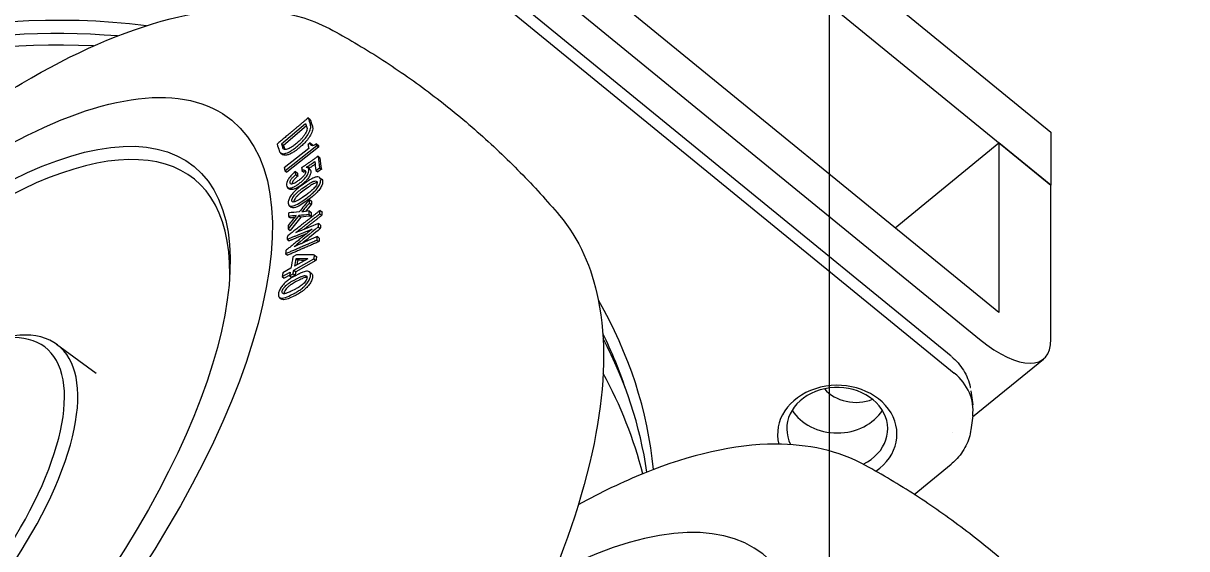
# Model space of a CAD drawing. Header units: millimetres. Extents: x 36 to 2484, y 36 to 1746.
# Drawn here: x 796.4 to 923.1, y 668.3 to 725.5 of the extents above; entities that cross this region are included whole.
import ezdxf

# ---------------------------------------------------------------- set-up
doc = ezdxf.new("R2010")
doc.units = ezdxf.units.MM
doc.header["$LTSCALE"] = 6
doc.layers.add('가는실선_A4', color=7, linetype='Continuous', lineweight=5)
doc.layers.add('굵은실선_A3', color=7, linetype='Continuous', lineweight=18)
doc.styles.add('치수문자_A3(2.5)', font='')
doc.styles.get('치수문자_A3(2.5)').set_extended_font_data('GulimChe')
doc.dimstyles.new('치수_A3(2.5)', dxfattribs={"dimscale": 6, "dimtxt": 2.5, "dimasz": 2.5, "dimexe": 1.5, "dimexo": 1, "dimgap": 0.5, "dimtad": 1, "dimtoh": 1, "dimdec": 1, "dimrnd": 1e-08, "dimdsep": 46, "dimtxsty": '치수문자_A3(2.5)', "dimcen": 0.09, "dimdle": 10, "dimclrd": 8, "dimclre": 8, "dimclrt": 7, "dimadec": 1, "dimazin": 2, "dimtfac": 0.8, "dimtmove": 0, "dimatfit": 3, "dimfxl": 1, "dimtolj": 1, "dimtzin": 0, "dimlwd": -1, "dimlwe": -1, "dimarcsym": 0})

# ---------------------------------------------------------------- blocks, each defined once
blk = doc.blocks.new('*D30')
at = {"layer": 'Defpoints', "color": 0, "transparency": 16777216}
for p in [(959.17, 799.43), (959.17, 667.43), (884.17, 647.43)]:
    blk.add_point(p, dxfattribs=at)
at = {"layer": '가는실선_A4', "color": 8, "transparency": 16777216}
for p, q in [((884.17, 653.43), (884.17, 808.43)), ((959.17, 673.43), (959.17, 808.43)), ((899.17, 799.43), (944.17, 799.43))]:
    blk.add_line(p, q, dxfattribs=at)
for points in [[(899.17, 801.93), (899.17, 796.93), (884.17, 799.43)], [(944.17, 801.93), (944.17, 796.93), (959.17, 799.43)]]:
    blk.add_solid(points, dxfattribs=at)
at = {"layer": '가는실선_A4', "color": 7, "transparency": 16777216, "insert": (921.67, 810.12), "char_height": 15, "attachment_point": 5, "style": '치수문자_A3(2.5)'}
blk.add_mtext('\\A1;75', dxfattribs=at)

msp = doc.modelspace()

# ---------------------------------------------------------------- linework, layer by layer
at = {"layer": '굵은실선_A3'}
for p, q in [((796.928, 804.541), (908.297, 713.609)), ((796.928, 798.768), (908.297, 707.835)), ((802.231, 771.344), (900.519, 691.092)), ((897.424, 689.228), (804.972, 764.714)), ((805.12, 763.033), (897.764, 687.389)), ((902.64, 693.979), (849.607, 737.28)), ((824.501, 712.349), (827.136, 714.574)), ((827.419, 715.172), (827.632, 714.998)), ((827.229, 714.299), (824.714, 712.175)), ((908.297, 713.609), (908.297, 707.835)), ((824.501, 712.349), (824.714, 712.175)), ((824.88, 709.419), (828.346, 712.174)), ((828.559, 712), (825.093, 709.245)), ((827.634, 712.44), (827.394, 712.249)), ((827.634, 712.44), (827.847, 712.266)), ((828.312, 712.336), (828.525, 712.162)), ((828.346, 712.174), (828.559, 712)), ((891.326, 703.216), (902.64, 712.454)), ((908.297, 707.835), (902.64, 712.454)), ((902.64, 712.454), (902.64, 693.979)), ((824.418, 711.361), (824.631, 711.187)), ((827.479, 711.848), (824.814, 709.73)), ((828.489, 710.987), (828.408, 710.927)), ((828.489, 710.987), (828.701, 710.814)), ((826.738, 709.452), (826.951, 709.278)), ((827.326, 709.863), (827.539, 709.689)), ((827.414, 709.723), (827.627, 709.549)), ((828.078, 710.38), (828.138, 710.426)), ((828.078, 710.38), (828.151, 710.321)), ((828.255, 709.456), (828.639, 709.744)), ((828.255, 709.456), (828.468, 709.282)), ((828.851, 709.57), (828.468, 709.282)), ((828.639, 709.744), (828.851, 709.57)), ((824.88, 709.419), (825.093, 709.245)), ((826.028, 709.327), (826.241, 709.153)), ((826.068, 708.995), (826.281, 708.821)), ((828.669, 708.687), (828.881, 708.513)), ((825.173, 707.602), (825.386, 707.428)), ((826.758, 707.471), (827.223, 707.801)), ((827.168, 708.141), (826.764, 707.855)), ((827.436, 707.627), (826.97, 707.298)), ((908.297, 691.092), (908.297, 707.835)), ((827.261, 706.846), (826.796, 706.516)), ((826.832, 706.158), (827.237, 706.445)), ((827.45, 706.271), (827.045, 705.984)), ((827.548, 705.917), (827.761, 705.743)), ((827.559, 706.291), (827.772, 706.117)), ((825.284, 704.454), (825.497, 704.281)), ((825.35, 705.63), (825.563, 705.456)), ((826.417, 704.539), (826.63, 704.365)), ((827.514, 704.661), (827.727, 704.487)), ((827.524, 705.036), (827.737, 704.863)), ((828.672, 704.722), (828.885, 704.548)), ((828.713, 705.101), (828.926, 704.927)), ((828.523, 703.3), (828.736, 703.126)), ((828.562, 703.682), (828.775, 703.508)), ((825.119, 701.952), (825.332, 701.778)), ((825.247, 703.1), (825.46, 702.926)), ((828.378, 701.876), (828.591, 701.702)), ((828.416, 702.257), (828.629, 702.083)), ((824.958, 700.392), (825.17, 700.218)), ((826.154, 700.253), (825.754, 700.029)), ((825.847, 698.594), (828.046, 699.824)), ((827.379, 699.832), (825.92, 699.016)), ((828.259, 699.65), (826.06, 698.42)), ((826.064, 699.841), (826.277, 699.667)), ((828.046, 699.824), (828.259, 699.65)), ((828.118, 700.246), (828.331, 700.072)), ((824.588, 697.889), (825.467, 698.382)), ((825.54, 698.803), (824.661, 698.311)), ((825.412, 698.057), (824.801, 697.716)), ((825.401, 697.997), (825.781, 698.209)), ((825.781, 698.209), (825.994, 698.035)), ((825.847, 698.594), (826.06, 698.42)), ((826.356, 698.158), (825.961, 697.955)), ((827.576, 698.403), (827.789, 698.229)), ((824.588, 697.889), (824.801, 697.716)), ((825.401, 697.997), (825.614, 697.823)), ((825.994, 698.035), (825.614, 697.823)), ((825.837, 697.489), (826.292, 697.723)), ((826.505, 697.549), (826.05, 697.315)), ((824.287, 695.63), (824.5, 695.456)), ((825.49, 695.86), (825.885, 696.063)), ((826.027, 696.543), (825.572, 696.309)), ((826.098, 695.89), (825.702, 695.686)), ((800.027, 690.524), (804.33, 687.404)), ((899.758, 682.621), (907.476, 688.922)), ((899.579, 685.475), (899.775, 683.947)), ((899.571, 682.468), (899.572, 682.469)), ((899.775, 682.758), (899.579, 681.23)), ((897.62, 680.875), (897.62, 680.875)), ((893.4, 674.192), (897.424, 677.477))]:
    msp.add_line(p, q, dxfattribs=at)
for centre, major_axis, ratio, start_param, end_param in [((800.177, 672.671), (-65.052, 0), 0.8164966, 4.5637774, 6.3546236), ((800.177, 672.094), (-64, 0), 0.8164966, 4.6110232, 6.0216844), ((800.177, 670.363), (-64.581, 0), 0.8164966, 4.6522363, 6.2090015), ((782.498, 668.631), (32.538, 39.851), 0.4082483, 5.811506, 9.8964572), ((1357.435, 281.206), (528.207, -532.032), 0.2267085, 3.5725331, 3.5738582), ((1361.96, 278.137), (-532.34, 536.195), 0.2267085, 0.4301123, 0.4323022), ((1362.173, 277.963), (532.34, -536.195), 0.2267085, 3.571705, 3.5738948), ((1322.216, 304.96), (496.116, -499.709), 0.2267085, 3.571529, 3.5738787), ((1326.517, 302.074), (-500.027, 503.647), 0.2267085, 0.4308513, 0.432251), ((1326.73, 301.9), (500.027, -503.647), 0.2267085, 3.5724439, 3.5738437), ((1362.669, 274.323), (-502.051, 564.357), 0.333811, 0.4464945, 0.4496387), ((1362.882, 274.149), (502.051, -564.357), 0.333811, 3.5880871, 3.5912314), ((872.578, 700.62), (-45.899, 8.795), 0.0220625, 6.1817779, 6.2360985), ((1358.252, 277.329), (498.259, -560.094), 0.333811, 3.588774, 3.5912445), ((860.747, 702.772), (33.856, -6.468), 0.0256582, 3.0234897, 3.0867688), ((2296.639, -696.22), (-762.468, -2078.58), 0.9038961, 4.3374564, 4.3382659), ((2320.765, -720.478), (834.133, 2091.673), 0.9054099, 1.2209604, 1.2215342), ((2320.978, -720.652), (-834.133, -2091.673), 0.9054099, 4.3625531, 4.3629958), ((2094.303, -499.213), (580.644, 1814.387), 0.9013078, 1.1604151, 1.1614037), ((2124.627, -529.504), (-606.315, -1855.497), 0.90171, 4.3070914, 4.3078009), ((2127.324, -432.897), (1718.035, -926.738), 0.3890973, 2.6125788, 2.6132883), ((2092.618, -400.688), (-1668.919, 904.593), 0.3856278, 5.7554444, 5.7564376), ((2299.881, -587.921), (1957.064, -1035.953), 0.4024177, 2.6075607, 2.6083701), ((2300.094, -588.095), (-1957.064, 1035.953), 0.4024177, 5.7491534, 5.7499628), ((2315.291, -603.053), (-1983.77, 1037.306), 0.4108505, 5.7470795, 5.7476575), ((2094.516, -499.387), (-580.644, -1814.387), 0.9013078, 4.3020077, 4.3029964), ((2127.537, -433.071), (-1718.035, 926.738), 0.3890973, 5.7544975, 5.7548809), ((7205.256, -5529.006), (9550.32, 2490.008), 0.874779, 2.0554318, 2.0557841), ((7233.761, -5254.629), (-9361.554, 3125.711), 0.6212846, 5.6510558, 5.651408), ((7205.469, -5529.179), (-9550.32, -2490.008), 0.874779, 5.1970245, 5.1972821), ((1332.73, 284.936), (403.938, -592.655), 0.5359041, 3.6441804, 3.646758), ((1337.084, 281.904), (-407.103, 597.299), 0.5359041, 0.5034416, 0.5051618), ((2474.177, -729.283), (2133.309, -1244.693), 0.3292017, 2.6209365, 2.6218655), ((1337.297, 281.73), (407.103, -597.299), 0.5359041, 3.6450342, 3.6460781), ((2474.39, -729.457), (-2133.309, 1244.693), 0.3292017, 5.7628945, 5.7634582), ((800.177, 672.671), (65.052, 0), 0.8164966, 0.0794951, 0.4404404), ((781.792, 669.208), (-17.076, -20.914), 0.4082483, 5.0973665, 10.5959953), ((782.498, 668.631), (-17.742, -21.729), 0.4082483, 5.7924611, 9.9155022), ((800.177, 672.094), (64, 0), 0.8164966, 0.2615009, 0.3848127), ((800.177, 670.363), (64.581, 0), 0.8164966, 0.1187118, 0.4050471), ((900.519, 697.443), (6.957, -8.521), 0.4082483, 5.1760366, 6.7468329), ((896.159, 687.679), (1.265, 1.549), 0.4082483, 6.2819717, 6.2831853), ((800.177, 665.743), (65, 0), 0.8164966, 0.2026382, 0.4196537), ((885.03, 680.755), (6.5, 0), 0.8164966, 5.4169638, 9.6326561), ((892.794, 683.353), (7.019, 0), 0.8142632, 6.1790347, 7.0672139), ((885.03, 681.332), (-5.5, 0), 0.8164966, 2.1103409, 6.6766864), ((887.084, 687.628), (-4.188, 0), 0.8164966, 0.6068691, 2.0140562), ((885.03, 685.373), (5.5, 0), 0.8164966, 3.6083323, 5.8164457), ((896.159, 679.027), (1.265, -1.549), 0.4082483, 0, 0.0012177), ((839.775, 621.865), (-37.315, -45.701), 0.4082483, 5.5278958, 10.158931), ((839.775, 621.865), (33.204, 40.666), 0.4082483, 2.367058, 6.968402)]:
    msp.add_ellipse(centre, major_axis=major_axis, ratio=ratio, start_param=start_param, end_param=end_param, dxfattribs=at)
for major_axis in [(37.315, 45.701), (33.204, 40.666)]:
    msp.add_ellipse((781.792, 669.208), major_axis=major_axis, ratio=0.4082483, dxfattribs=at)
for points, knots in [([(737.093, 610.765), (734.937, 613.309), (733.561, 616.47), (731.978, 624.312), (732.137, 629.216), (734.173, 640.273), (736.218, 646.511), (741.898, 659.29), (745.492, 665.812), (753.832, 678.588), (758.559, 684.84), (768.702, 696.534), (774.115, 701.975), (785.157, 711.558), (790.784, 715.689), (801.845, 722.246), (807.265, 724.643), (817.569, 727.245), (822.511, 727.444), (828.037, 725.697), (829.105, 725.245), (830.114, 724.692)], [2.7533636, 2.7533636, 2.7533636, 2.7533636, 3.0010309, 3.0010309, 3.3167511, 3.3167511, 3.6593818, 3.6593818, 3.992865, 3.992865, 4.3216448, 4.3216448, 4.6495688, 4.6495688, 4.9798122, 4.9798122, 5.3168914, 5.3168914, 5.6586136, 5.6586136, 5.7441191, 5.7441191, 5.7441191, 5.7441191]), ([(830.114, 724.692), (831.95, 723.685), (833.77, 722.601), (837.351, 720.284), (839.111, 719.052), (842.545, 716.454), (844.217, 715.088), (847.449, 712.244), (849.009, 710.765), (851.995, 707.72), (853.422, 706.153), (854.775, 704.556)], [5.74411912, 5.74411912, 5.74411912, 5.74411912, 5.77428655, 5.77428655, 5.80445398, 5.80445398, 5.83462141, 5.83462141, 5.86478885, 5.86478885, 5.89495628, 5.89495628, 5.89495628, 5.89495628]), ([(827.139, 713.509), (827.091, 713.421), (827.035, 713.333), (826.971, 713.243), (826.903, 713.15), (826.829, 713.058), (826.749, 712.968), (826.673, 712.881), (826.592, 712.797), (826.508, 712.716), (826.398, 712.608), (826.284, 712.505), (826.17, 712.408), (826.161, 712.401), (826.152, 712.393), (826.143, 712.386)], [-0.15483726, -0.15483726, -0.15483726, -0.15483726, -0.12015498, -0.12015498, -0.12015498, -0.0838412, -0.0838412, -0.0838412, -0.04913727, -0.04913727, -0.04913727, -0.00354385, -0.00354385, -0.00354385, 0, 0, 0, 0]), ([(826.243, 712.092), (826.398, 712.223), (826.552, 712.362), (826.708, 712.515), (826.717, 712.523), (826.862, 712.667), (826.992, 712.808), (827.25, 713.124), (827.367, 713.295), (827.46, 713.465)], [-0.19026806, -0.19026806, -0.19026806, -0.19026806, -0.12836192, -0.12836192, -0.12465725, -0.12465725, -0.06723939, -0.06723939, 0, 0, 0, 0]), ([(827.673, 713.291), (827.581, 713.123), (827.465, 712.954), (827.328, 712.785), (827.208, 712.637), (827.075, 712.493), (826.937, 712.356), (826.813, 712.233), (826.684, 712.115), (826.553, 712.002), (826.521, 711.974), (826.488, 711.946), (826.456, 711.918)], [0, 0, 0, 0, 0.06653833, 0.06653833, 0.06653833, 0.12494587, 0.12494587, 0.12494587, 0.17725449, 0.17725449, 0.17725449, 0.1902555, 0.1902555, 0.1902555, 0.1902555]), ([(827.284, 714.135), (827.308, 714.063), (827.309, 713.975), (827.285, 713.869), (827.259, 713.759), (827.208, 713.637), (827.139, 713.509)], [-0.099366375, -0.099366375, -0.099366375, -0.099366375, -0.050579978, -0.050579978, -0.050579978, 0, 0, 0, 0]), ([(827.46, 713.465), (827.566, 713.662), (827.64, 713.846), (827.675, 714.014), (827.711, 714.184), (827.704, 714.324), (827.664, 714.441)], [-0.15717771, -0.15717771, -0.15717771, -0.15717771, -0.07915304, -0.07915304, -0.07915304, 0, 0, 0, 0]), ([(827.877, 714.267), (827.917, 714.151), (827.924, 714.01), (827.888, 713.841), (827.853, 713.673), (827.779, 713.489), (827.673, 713.291)], [0, 0, 0, 0, 0.07897156, 0.07897156, 0.07897156, 0.15717853, 0.15717853, 0.15717853, 0.15717853]), ([(824.859, 711.287), (824.951, 711.304), (825.049, 711.333), (825.258, 711.419), (825.368, 711.474), (825.592, 711.604), (825.705, 711.679), (825.961, 711.862), (826.103, 711.974), (826.243, 712.092)], [-0.18851574, -0.18851574, -0.18851574, -0.18851574, -0.14471861, -0.14471861, -0.10003679, -0.10003679, -0.05582059, -0.05582059, 0, 0, 0, 0]), ([(826.143, 712.386), (826.024, 712.285), (825.902, 712.189), (825.781, 712.103), (825.67, 712.025), (825.56, 711.956), (825.452, 711.898), (825.294, 711.813), (825.147, 711.757), (825.014, 711.732)], [-0.15481103, -0.15481103, -0.15481103, -0.15481103, -0.10708666, -0.10708666, -0.10708666, -0.06380318, -0.06380318, -0.06380318, 0, 0, 0, 0]), ([(827.882, 712.152), (827.852, 712.148), (827.824, 712.149), (827.775, 712.16), (827.753, 712.17), (827.695, 712.214), (827.671, 712.263), (827.659, 712.32)], [-0.066094983, -0.066094983, -0.066094983, -0.066094983, -0.050807938, -0.050807938, -0.035114186, -0.035114186, 0, 0, 0, 0]), ([(828.312, 712.336), (828.236, 712.281), (828.163, 712.24), (828.016, 712.176), (827.946, 712.159), (827.882, 712.152)], [-0.061336716, -0.061336716, -0.061336716, -0.061336716, -0.031837799, -0.031837799, 0, 0, 0, 0]), ([(824.276, 711.581), (824.307, 711.489), (824.354, 711.412), (824.446, 711.339), (824.472, 711.323), (824.595, 711.267), (824.714, 711.259), (824.859, 711.287)], [-0.15200312, -0.15200312, -0.15200312, -0.15200312, -0.09010645, -0.09010645, -0.06916572, -0.06916572, 0, 0, 0, 0]), ([(825.072, 711.113), (824.927, 711.085), (824.808, 711.093), (824.683, 711.15), (824.656, 711.167), (824.631, 711.187)], [0, 0, 0, 0, 0.069169781, 0.069169781, 0.091458863, 0.091458863, 0.091458863, 0.091458863]), ([(825.014, 711.732), (824.967, 711.723), (824.923, 711.72), (824.883, 711.723), (824.844, 711.726), (824.809, 711.735), (824.779, 711.75), (824.721, 711.778), (824.682, 711.826), (824.657, 711.888), (824.654, 711.895), (824.651, 711.902), (824.648, 711.91)], [-0.093936229, -0.093936229, -0.093936229, -0.093936229, -0.07126001, -0.07126001, -0.07126001, -0.048660657, -0.048660657, -0.048660657, -0.005211852, -0.005211852, -0.005211852, 0, 0, 0, 0]), ([(826.456, 711.918), (826.3, 711.786), (826.139, 711.661), (825.918, 711.506), (825.856, 711.465), (825.664, 711.345), (825.536, 711.275), (825.291, 711.169), (825.178, 711.132), (825.072, 711.113)], [0, 0, 0, 0, 0.06253231, 0.06253231, 0.08680426, 0.08680426, 0.1380979, 0.1380979, 0.18863453, 0.18863453, 0.18863453, 0.18863453]), ([(826.847, 709.832), (826.825, 709.815), (826.803, 709.8), (826.781, 709.786), (826.755, 709.769), (826.729, 709.754), (826.704, 709.739)], [-0.018591563, -0.018591563, -0.018591563, -0.018591563, -0.010037263, -0.010037263, -0.010037263, 0, 0, 0, 0]), ([(826.934, 709.472), (826.996, 709.474), (827.049, 709.463), (827.087, 709.434), (827.124, 709.405), (827.145, 709.361), (827.152, 709.305)], [-0.064914801, -0.064914801, -0.064914801, -0.064914801, -0.032221716, -0.032221716, -0.032221716, 0, 0, 0, 0]), ([(827.204, 709.785), (827.224, 709.801), (827.244, 709.815), (827.286, 709.841), (827.306, 709.852), (827.326, 709.863)], [-0.016166464, -0.016166464, -0.016166464, -0.016166464, -0.008187882, -0.008187882, 0, 0, 0, 0]), ([(827.494, 709.563), (827.486, 709.635), (827.457, 709.69), (827.409, 709.727), (827.357, 709.766), (827.286, 709.784), (827.204, 709.785)], [-0.086151474, -0.086151474, -0.086151474, -0.086151474, -0.044550721, -0.044550721, -0.044550721, 0, 0, 0, 0]), ([(827.29, 708.888), (827.329, 708.951), (827.364, 709.014), (827.393, 709.075), (827.421, 709.135), (827.444, 709.193), (827.461, 709.249), (827.497, 709.369), (827.505, 709.472), (827.494, 709.563)], [-0.10035862, -0.10035862, -0.10035862, -0.10035862, -0.07591657, -0.07591657, -0.07591657, -0.05170805, -0.05170805, -0.05170805, 0, 0, 0, 0]), ([(827.326, 709.863), (827.45, 709.945), (827.574, 710.029), (827.824, 710.201), (827.951, 710.29), (828.078, 710.38)], [-0.098092499, -0.098092499, -0.098092499, -0.098092499, -0.049641779, -0.049641779, 0, 0, 0, 0]), ([(828.174, 710.124), (828.092, 710.066), (828.01, 710.009), (827.799, 709.863), (827.669, 709.775), (827.539, 709.689)], [0.015182407, 0.015182407, 0.015182407, 0.015182407, 0.047278726, 0.047278726, 0.098092522, 0.098092522, 0.098092522, 0.098092522]), ([(825.269, 708.505), (825.19, 708.378), (825.133, 708.257), (825.098, 708.144), (825.062, 708.025), (825.053, 707.922), (825.064, 707.832)], [-0.10084255, -0.10084255, -0.10084255, -0.10084255, -0.0515706, -0.0515706, -0.0515706, 0, 0, 0, 0]), ([(826.028, 709.327), (825.858, 709.183), (825.685, 709.023), (825.535, 708.854), (825.434, 708.74), (825.343, 708.624), (825.269, 708.505)], [-0.11415141, -0.11415141, -0.11415141, -0.11415141, -0.04586876, -0.04586876, -0.04586876, 0, 0, 0, 0]), ([(825.446, 708.133), (825.441, 708.174), (825.445, 708.221), (825.462, 708.275), (825.478, 708.327), (825.505, 708.383), (825.541, 708.441)], [-0.045970447, -0.045970447, -0.045970447, -0.045970447, -0.022622758, -0.022622758, -0.022622758, 0, 0, 0, 0]), ([(825.541, 708.441), (825.566, 708.482), (825.596, 708.524), (825.629, 708.565), (825.665, 708.61), (825.705, 708.655), (825.746, 708.698), (825.789, 708.743), (825.835, 708.788), (825.882, 708.832), (825.943, 708.889), (826.006, 708.944), (826.068, 708.995)], [-0.077033463, -0.077033463, -0.077033463, -0.077033463, -0.061083278, -0.061083278, -0.061083278, -0.043256728, -0.043256728, -0.043256728, -0.024495577, -0.024495577, -0.024495577, 0, 0, 0, 0]), ([(826.385, 708.366), (826.28, 708.287), (826.171, 708.21), (826.066, 708.145), (825.991, 708.099), (825.915, 708.057), (825.844, 708.026), (825.832, 708.021), (825.821, 708.016), (825.81, 708.011), (825.74, 707.983), (825.676, 707.966), (825.62, 707.964)], [-0.10474629, -0.10474629, -0.10474629, -0.10474629, -0.06333046, -0.06333046, -0.06333046, -0.03384852, -0.03384852, -0.03384852, -0.02914996, -0.02914996, -0.02914996, 0, 0, 0, 0]), ([(825.754, 708.267), (825.718, 708.209), (825.691, 708.154), (825.675, 708.102), (825.659, 708.051), (825.654, 708.006), (825.658, 707.967)], [0, 0, 0, 0, 0.022482358, 0.022482358, 0.022482358, 0.044505711, 0.044505711, 0.044505711, 0.044505711]), ([(826.281, 708.821), (826.217, 708.768), (826.152, 708.711), (826.088, 708.652), (826.048, 708.614), (826.009, 708.576), (825.972, 708.537), (825.928, 708.492), (825.886, 708.445), (825.847, 708.397), (825.812, 708.354), (825.781, 708.311), (825.754, 708.267)], [0, 0, 0, 0, 0.025439309, 0.025439309, 0.025439309, 0.041511916, 0.041511916, 0.041511916, 0.060327981, 0.060327981, 0.060327981, 0.077141938, 0.077141938, 0.077141938, 0.077141938]), ([(827.055, 709.012), (827.026, 708.965), (826.99, 708.918), (826.951, 708.872), (826.906, 708.818), (826.856, 708.766), (826.805, 708.717), (826.765, 708.679), (826.723, 708.641), (826.68, 708.603), (826.608, 708.54), (826.533, 708.479), (826.46, 708.423), (826.435, 708.403), (826.41, 708.384), (826.385, 708.366)], [-0.093460858, -0.093460858, -0.093460858, -0.093460858, -0.075226202, -0.075226202, -0.075226202, -0.054083521, -0.054083521, -0.054083521, -0.037535744, -0.037535744, -0.037535744, -0.009579876, -0.009579876, -0.009579876, 0, 0, 0, 0]), ([(826.488, 708.065), (826.589, 708.14), (826.69, 708.222), (826.787, 708.309), (826.873, 708.386), (826.957, 708.468), (827.035, 708.554), (827.133, 708.663), (827.219, 708.774), (827.29, 708.888)], [-0.11864447, -0.11864447, -0.11864447, -0.11864447, -0.07910276, -0.07910276, -0.07910276, -0.04408906, -0.04408906, -0.04408906, 0, 0, 0, 0]), ([(827.503, 708.714), (827.433, 708.601), (827.347, 708.49), (827.25, 708.382), (827.171, 708.295), (827.086, 708.213), (826.999, 708.135), (826.902, 708.048), (826.802, 707.966), (826.701, 707.891)], [0, 0, 0, 0, 0.0438463, 0.0438463, 0.0438463, 0.07917288, 0.07917288, 0.07917288, 0.11863946, 0.11863946, 0.11863946, 0.11863946]), ([(827.152, 709.305), (827.156, 709.268), (827.151, 709.224), (827.134, 709.174), (827.117, 709.123), (827.09, 709.069), (827.055, 709.012)], [-0.043167698, -0.043167698, -0.043167698, -0.043167698, -0.021765864, -0.021765864, -0.021765864, 0, 0, 0, 0]), ([(828.474, 708.753), (828.403, 708.756), (828.324, 708.745), (828.237, 708.722), (828.143, 708.697), (828.043, 708.658), (827.94, 708.61), (827.855, 708.57), (827.768, 708.524), (827.679, 708.473), (827.547, 708.397), (827.413, 708.311), (827.281, 708.22), (827.243, 708.194), (827.206, 708.168), (827.168, 708.141)], [-0.18114936, -0.18114936, -0.18114936, -0.18114936, -0.14217537, -0.14217537, -0.14217537, -0.10015185, -0.10015185, -0.10015185, -0.06568262, -0.06568262, -0.06568262, -0.01464059, -0.01464059, -0.01464059, 0, 0, 0, 0]), ([(827.223, 707.801), (827.319, 707.87), (827.419, 707.938), (827.518, 708.001), (827.568, 708.033), (827.617, 708.063), (827.666, 708.091), (827.728, 708.128), (827.792, 708.163), (827.854, 708.194), (827.905, 708.219), (827.956, 708.241), (828.003, 708.259), (828.013, 708.263), (828.023, 708.266), (828.033, 708.27), (828.102, 708.293), (828.167, 708.307), (828.222, 708.304)], [-0.13634528, -0.13634528, -0.13634528, -0.13634528, -0.09834087, -0.09834087, -0.09834087, -0.07912668, -0.07912668, -0.07912668, -0.0543754, -0.0543754, -0.0543754, -0.03420358, -0.03420358, -0.03420358, -0.02996946, -0.02996946, -0.02996946, 0, 0, 0, 0]), ([(827.707, 709.389), (827.718, 709.299), (827.71, 709.195), (827.674, 709.076), (827.657, 709.02), (827.634, 708.961), (827.605, 708.901), (827.577, 708.84), (827.542, 708.777), (827.503, 708.714)], [0, 0, 0, 0, 0.05165996, 0.05165996, 0.05165996, 0.0759581, 0.0759581, 0.0759581, 0.10035793, 0.10035793, 0.10035793, 0.10035793]), ([(828.222, 708.304), (828.275, 708.301), (828.319, 708.287), (828.35, 708.258), (828.378, 708.23), (828.393, 708.191), (828.395, 708.141)], [-0.055926872, -0.055926872, -0.055926872, -0.055926872, -0.026870594, -0.026870594, -0.026870594, 0, 0, 0, 0]), ([(828.779, 708.414), (828.775, 708.515), (828.75, 708.601), (828.696, 708.66), (828.645, 708.718), (828.57, 708.748), (828.474, 708.753)], [-0.10728957, -0.10728957, -0.10728957, -0.10728957, -0.05266959, -0.05266959, -0.05266959, 0, 0, 0, 0]), ([(828.518, 707.672), (828.563, 707.74), (828.603, 707.808), (828.637, 707.875), (828.671, 707.94), (828.699, 708.004), (828.72, 708.066), (828.766, 708.196), (828.783, 708.312), (828.779, 708.414)], [-0.10678274, -0.10678274, -0.10678274, -0.10678274, -0.08057303, -0.08057303, -0.08057303, -0.05475415, -0.05475415, -0.05475415, 0, 0, 0, 0]), ([(828.992, 708.24), (828.996, 708.138), (828.979, 708.023), (828.933, 707.892), (828.912, 707.83), (828.884, 707.766), (828.85, 707.7), (828.816, 707.634), (828.776, 707.566), (828.731, 707.498)], [0, 0, 0, 0, 0.05469441, 0.05469441, 0.05469441, 0.08062304, 0.08062304, 0.08062304, 0.10678175, 0.10678175, 0.10678175, 0.10678175]), ([(828.881, 708.513), (828.89, 708.506), (828.898, 708.499), (828.905, 708.491), (828.961, 708.431), (828.988, 708.344), (828.992, 708.24)], [0.043845458, 0.043845458, 0.043845458, 0.043845458, 0.051176512, 0.051176512, 0.051176512, 0.107277042, 0.107277042, 0.107277042, 0.107277042]), ([(825.064, 707.832), (825.076, 707.735), (825.109, 707.656), (825.17, 707.604), (825.228, 707.555), (825.308, 707.534), (825.408, 707.537)], [-0.10731645, -0.10731645, -0.10731645, -0.10731645, -0.05199016, -0.05199016, -0.05199016, 0, 0, 0, 0]), ([(825.621, 707.363), (825.523, 707.36), (825.444, 707.38), (825.387, 707.427), (825.386, 707.428), (825.386, 707.428), (825.386, 707.428)], [0, 0, 0, 0, 0.050978037, 0.050978037, 0.050978037, 0.051160042, 0.051160042, 0.051160042, 0.051160042]), ([(825.408, 707.537), (825.474, 707.539), (825.546, 707.552), (825.704, 707.598), (825.788, 707.632), (825.963, 707.718), (826.053, 707.769), (826.258, 707.898), (826.374, 707.979), (826.488, 708.065)], [-0.15018004, -0.15018004, -0.15018004, -0.15018004, -0.11575738, -0.11575738, -0.08030223, -0.08030223, -0.04485408, -0.04485408, 0, 0, 0, 0]), ([(825.62, 707.964), (825.595, 707.963), (825.572, 707.966), (825.531, 707.98), (825.514, 707.99), (825.468, 708.035), (825.452, 708.081), (825.446, 708.133)], [-0.057282235, -0.057282235, -0.057282235, -0.057282235, -0.043901687, -0.043901687, -0.030257418, -0.030257418, 0, 0, 0, 0]), ([(826.764, 707.855), (826.622, 707.754), (826.479, 707.646), (826.339, 707.531), (826.311, 707.509), (826.284, 707.487), (826.258, 707.464), (826.127, 707.353), (825.997, 707.233), (825.876, 707.107), (825.867, 707.097), (825.858, 707.088), (825.849, 707.078), (825.717, 706.938), (825.6, 706.794), (825.501, 706.645)], [-0.18017309, -0.18017309, -0.18017309, -0.18017309, -0.12472296, -0.12472296, -0.12472296, -0.11399047, -0.11399047, -0.11399047, -0.06151039, -0.06151039, -0.06151039, -0.05748128, -0.05748128, -0.05748128, 0, 0, 0, 0]), ([(826.701, 707.891), (826.574, 707.795), (826.444, 707.705), (826.26, 707.593), (826.204, 707.561), (826.05, 707.48), (825.955, 707.438), (825.776, 707.381), (825.695, 707.366), (825.621, 707.363)], [0, 0, 0, 0, 0.05006991, 0.05006991, 0.07217654, 0.07217654, 0.1117566, 0.1117566, 0.15029686, 0.15029686, 0.15029686, 0.15029686]), ([(825.775, 706.552), (825.823, 706.625), (825.878, 706.696), (826.008, 706.844), (826.082, 706.92), (826.215, 707.045), (826.275, 707.097), (826.44, 707.235), (826.547, 707.318), (826.687, 707.421), (826.723, 707.447), (826.758, 707.471)], [-0.13658869, -0.13658869, -0.13658869, -0.13658869, -0.10869003, -0.10869003, -0.07743957, -0.07743957, -0.05376424, -0.05376424, -0.01372544, -0.01372544, 0, 0, 0, 0]), ([(826.97, 707.298), (826.792, 707.171), (826.602, 707.026), (826.43, 706.871), (826.352, 706.801), (826.274, 706.726), (826.202, 706.648), (826.194, 706.638), (826.185, 706.629), (826.177, 706.62), (826.106, 706.541), (826.042, 706.461), (825.988, 706.378)], [0, 0, 0, 0, 0.06996532, 0.06996532, 0.06996532, 0.10176487, 0.10176487, 0.10176487, 0.10552665, 0.10552665, 0.10552665, 0.13717664, 0.13717664, 0.13717664, 0.13717664]), ([(827.237, 706.445), (827.376, 706.544), (827.519, 706.651), (827.692, 706.792), (827.726, 706.82), (827.887, 706.957), (828.013, 707.073), (828.147, 707.212), (828.162, 707.229), (828.306, 707.383), (828.422, 707.525), (828.518, 707.672)], [-0.18273087, -0.18273087, -0.18273087, -0.18273087, -0.12786215, -0.12786215, -0.11439507, -0.11439507, -0.06329538, -0.06329538, -0.05648588, -0.05648588, 0, 0, 0, 0]), ([(828.244, 707.749), (828.199, 707.68), (828.145, 707.613), (828.087, 707.547), (828.027, 707.48), (827.963, 707.415), (827.897, 707.354), (827.888, 707.346), (827.88, 707.338), (827.871, 707.33), (827.818, 707.281), (827.763, 707.233), (827.706, 707.186), (827.626, 707.119), (827.544, 707.054), (827.462, 706.992), (827.394, 706.941), (827.327, 706.892), (827.261, 706.846)], [-0.13461435, -0.13461435, -0.13461435, -0.13461435, -0.10836161, -0.10836161, -0.10836161, -0.08142143, -0.08142143, -0.08142143, -0.07790414, -0.07790414, -0.07790414, -0.05626708, -0.05626708, -0.05626708, -0.02557404, -0.02557404, -0.02557404, 0, 0, 0, 0]), ([(828.395, 708.129), (828.35, 708.126), (828.3, 708.114), (828.247, 708.096), (828.204, 708.081), (828.158, 708.063), (828.111, 708.041), (828.04, 708.008), (827.967, 707.969), (827.896, 707.928), (827.827, 707.888), (827.757, 707.844), (827.686, 707.798), (827.602, 707.744), (827.518, 707.686), (827.436, 707.627)], [0.00700135, 0.00700135, 0.00700135, 0.00700135, 0.02978741, 0.02978741, 0.02978741, 0.0486526, 0.0486526, 0.0486526, 0.07693668, 0.07693668, 0.07693668, 0.10406412, 0.10406412, 0.10406412, 0.13631463, 0.13631463, 0.13631463, 0.13631463]), ([(828.731, 707.498), (828.635, 707.353), (828.521, 707.212), (828.395, 707.076), (828.261, 706.932), (828.116, 706.797), (827.969, 706.672), (827.799, 706.528), (827.623, 706.394), (827.45, 706.271)], [0, 0, 0, 0, 0.05593122, 0.05593122, 0.05593122, 0.11486201, 0.11486201, 0.11486201, 0.1827248, 0.1827248, 0.1827248, 0.1827248]), ([(828.395, 708.141), (828.396, 708.116), (828.393, 708.088), (828.388, 708.059), (828.382, 708.029), (828.373, 707.998), (828.36, 707.966), (828.333, 707.897), (828.293, 707.823), (828.244, 707.749)], [-0.055647926, -0.055647926, -0.055647926, -0.055647926, -0.042056618, -0.042056618, -0.042056618, -0.028621732, -0.028621732, -0.028621732, 0, 0, 0, 0]), ([(825.501, 706.645), (825.411, 706.508), (825.343, 706.377), (825.298, 706.251), (825.252, 706.121), (825.235, 706.006), (825.239, 705.904)], [-0.10728206, -0.10728206, -0.10728206, -0.10728206, -0.05461476, -0.05461476, -0.05461476, 0, 0, 0, 0]), ([(825.239, 705.904), (825.243, 705.801), (825.269, 705.715), (825.324, 705.655), (825.375, 705.598), (825.45, 705.569), (825.545, 705.564)], [-0.10731667, -0.10731667, -0.10731667, -0.10731667, -0.05199065, -0.05199065, -0.05199065, 0, 0, 0, 0]), ([(825.545, 705.564), (825.616, 705.56), (825.695, 705.571), (825.782, 705.593), (825.874, 705.617), (825.973, 705.654), (826.075, 705.702), (826.317, 705.813), (826.581, 705.98), (826.832, 706.158)], [-0.17904038, -0.17904038, -0.17904038, -0.17904038, -0.14009402, -0.14009402, -0.14009402, -0.09844446, -0.09844446, -0.09844446, 0, 0, 0, 0]), ([(825.624, 706.177), (825.623, 706.199), (825.625, 706.225), (825.631, 706.252), (825.637, 706.279), (825.646, 706.309), (825.659, 706.339), (825.68, 706.393), (825.711, 706.45), (825.746, 706.507), (825.755, 706.522), (825.765, 706.537), (825.775, 706.552)], [-0.052659815, -0.052659815, -0.052659815, -0.052659815, -0.040351121, -0.040351121, -0.040351121, -0.027808396, -0.027808396, -0.027808396, -0.005849721, -0.005849721, -0.005849721, 0, 0, 0, 0]), ([(825.797, 706.014), (825.744, 706.016), (825.699, 706.03), (825.669, 706.06), (825.64, 706.087), (825.626, 706.127), (825.624, 706.177)], [-0.055928244, -0.055928244, -0.055928244, -0.055928244, -0.026867251, -0.026867251, -0.026867251, 0, 0, 0, 0]), ([(827.045, 705.984), (826.827, 705.83), (826.6, 705.684), (826.387, 705.575), (826.266, 705.514), (826.148, 705.464), (826.038, 705.431), (825.935, 705.4), (825.84, 705.386), (825.758, 705.39)], [0, 0, 0, 0, 0.08556504, 0.08556504, 0.08556504, 0.13410994, 0.13410994, 0.13410994, 0.17956482, 0.17956482, 0.17956482, 0.17956482]), ([(826.796, 706.516), (826.651, 706.413), (826.498, 706.311), (826.353, 706.226), (826.24, 706.159), (826.122, 706.098), (826.015, 706.058), (826.005, 706.055), (825.995, 706.051), (825.986, 706.048), (825.916, 706.024), (825.851, 706.011), (825.797, 706.014)], [-0.13635037, -0.13635037, -0.13635037, -0.13635037, -0.07913991, -0.07913991, -0.07913991, -0.03421327, -0.03421327, -0.03421327, -0.02997302, -0.02997302, -0.02997302, 0, 0, 0, 0]), ([(825.988, 706.378), (825.944, 706.312), (825.906, 706.245), (825.879, 706.182), (825.876, 706.177), (825.874, 706.172), (825.872, 706.167), (825.86, 706.136), (825.85, 706.107), (825.844, 706.079), (825.839, 706.056), (825.836, 706.034), (825.836, 706.014)], [0, 0, 0, 0, 0.025500547, 0.025500547, 0.025500547, 0.027538052, 0.027538052, 0.027538052, 0.040214606, 0.040214606, 0.040214606, 0.050618321, 0.050618321, 0.050618321, 0.050618321]), ([(854.775, 704.556), (856.931, 702.012), (858.307, 698.851), (859.89, 691.009), (859.731, 686.105), (857.695, 675.048), (855.651, 668.811), (849.971, 656.032), (846.376, 649.509), (838.036, 636.733), (833.309, 630.481), (823.166, 618.787), (817.754, 613.346), (806.711, 603.763), (801.085, 599.632), (790.023, 593.075), (784.603, 590.678), (774.3, 588.077), (769.357, 587.877), (763.831, 589.625), (762.764, 590.076), (761.754, 590.629)], [5.8949563, 5.8949563, 5.8949563, 5.8949563, 6.1426236, 6.1426236, 6.4583437, 6.4583437, 6.8009745, 6.8009745, 7.1344576, 7.1344576, 7.4632375, 7.4632375, 7.7911614, 7.7911614, 8.1214048, 8.1214048, 8.4584841, 8.4584841, 8.8002062, 8.8002062, 8.8857118, 8.8857118, 8.8857118, 8.8857118]), ([(827.536, 698.43), (827.483, 698.46), (827.42, 698.476), (827.346, 698.479), (827.268, 698.482), (827.18, 698.471), (827.086, 698.45), (827.01, 698.432), (826.929, 698.407), (826.846, 698.377), (826.723, 698.332), (826.594, 698.276), (826.466, 698.213), (826.429, 698.195), (826.393, 698.177), (826.356, 698.158)], [-0.18114936, -0.18114936, -0.18114936, -0.18114936, -0.14217537, -0.14217537, -0.14217537, -0.10015185, -0.10015185, -0.10015185, -0.06568262, -0.06568262, -0.06568262, -0.01464059, -0.01464059, -0.01464059, 0, 0, 0, 0]), ([(827.663, 697.905), (827.691, 698.031), (827.698, 698.144), (827.676, 698.236), (827.655, 698.325), (827.607, 698.389), (827.536, 698.43)], [-0.10728957, -0.10728957, -0.10728957, -0.10728957, -0.05266959, -0.05266959, -0.05266959, 0, 0, 0, 0]), ([(827.789, 698.229), (827.836, 698.19), (827.87, 698.137), (827.887, 698.07), (827.912, 697.976), (827.905, 697.861), (827.876, 697.732)], [0.010474934, 0.010474934, 0.010474934, 0.010474934, 0.051176512, 0.051176512, 0.051176512, 0.107277042, 0.107277042, 0.107277042, 0.107277042]), ([(824.628, 696.936), (824.518, 696.802), (824.425, 696.666), (824.353, 696.529), (824.278, 696.387), (824.229, 696.253), (824.201, 696.127)], [-0.10728206, -0.10728206, -0.10728206, -0.10728206, -0.05461476, -0.05461476, -0.05461476, 0, 0, 0, 0]), ([(825.961, 697.955), (825.822, 697.884), (825.68, 697.804), (825.538, 697.715), (825.511, 697.698), (825.483, 697.68), (825.456, 697.662), (825.322, 697.574), (825.187, 697.475), (825.056, 697.365), (825.046, 697.356), (825.036, 697.348), (825.026, 697.339), (824.883, 697.217), (824.749, 697.083), (824.628, 696.936)], [-0.18017309, -0.18017309, -0.18017309, -0.18017309, -0.12472296, -0.12472296, -0.12472296, -0.11399047, -0.11399047, -0.11399047, -0.06151039, -0.06151039, -0.06151039, -0.05748128, -0.05748128, -0.05748128, 0, 0, 0, 0]), ([(824.808, 696.724), (824.866, 696.795), (824.931, 696.862), (825.074, 696.996), (825.154, 697.061), (825.294, 697.165), (825.356, 697.208), (825.523, 697.316), (825.63, 697.379), (825.768, 697.453), (825.803, 697.472), (825.837, 697.489)], [-0.13658869, -0.13658869, -0.13658869, -0.13658869, -0.10869003, -0.10869003, -0.07743957, -0.07743957, -0.05376424, -0.05376424, -0.01372544, -0.01372544, 0, 0, 0, 0]), ([(826.05, 697.315), (825.902, 697.239), (825.743, 697.149), (825.589, 697.046), (825.562, 697.028), (825.535, 697.01), (825.508, 696.991), (825.427, 696.933), (825.345, 696.87), (825.266, 696.801), (825.257, 696.793), (825.248, 696.785), (825.238, 696.776), (825.161, 696.706), (825.087, 696.631), (825.021, 696.55)], [0, 0, 0, 0, 0.05954089, 0.05954089, 0.05954089, 0.06996532, 0.06996532, 0.06996532, 0.10176487, 0.10176487, 0.10176487, 0.10552665, 0.10552665, 0.10552665, 0.13717664, 0.13717664, 0.13717664, 0.13717664]), ([(825.885, 696.063), (826.022, 696.134), (826.163, 696.212), (826.338, 696.322), (826.372, 696.344), (826.537, 696.452), (826.668, 696.548), (826.813, 696.669), (826.83, 696.684), (826.986, 696.819), (827.118, 696.951), (827.236, 697.096)], [-0.18273087, -0.18273087, -0.18273087, -0.18273087, -0.12786215, -0.12786215, -0.11439507, -0.11439507, -0.06329538, -0.06329538, -0.05648588, -0.05648588, 0, 0, 0, 0]), ([(827.052, 697.288), (826.996, 697.221), (826.935, 697.158), (826.871, 697.099), (826.805, 697.039), (826.735, 696.983), (826.666, 696.932), (826.657, 696.925), (826.648, 696.919), (826.639, 696.912), (826.584, 696.872), (826.527, 696.833), (826.47, 696.796), (826.389, 696.744), (826.306, 696.695), (826.225, 696.649), (826.157, 696.611), (826.091, 696.576), (826.027, 696.543)], [-0.13461435, -0.13461435, -0.13461435, -0.13461435, -0.10836161, -0.10836161, -0.10836161, -0.08142143, -0.08142143, -0.08142143, -0.07790414, -0.07790414, -0.07790414, -0.05626708, -0.05626708, -0.05626708, -0.02557404, -0.02557404, -0.02557404, 0, 0, 0, 0]), ([(827.449, 696.922), (827.332, 696.779), (827.202, 696.648), (827.064, 696.528), (826.961, 696.438), (826.854, 696.356), (826.748, 696.28), (826.704, 696.249), (826.66, 696.219), (826.616, 696.19), (826.443, 696.076), (826.267, 695.976), (826.098, 695.89)], [0, 0, 0, 0, 0.05593122, 0.05593122, 0.05593122, 0.09760808, 0.09760808, 0.09760808, 0.11486201, 0.11486201, 0.11486201, 0.1827248, 0.1827248, 0.1827248, 0.1827248]), ([(826.292, 697.723), (826.387, 697.772), (826.484, 697.818), (826.578, 697.859), (826.626, 697.88), (826.673, 697.899), (826.718, 697.916), (826.777, 697.938), (826.836, 697.958), (826.893, 697.973), (826.94, 697.985), (826.985, 697.994), (827.026, 697.998), (827.035, 697.999), (827.044, 698), (827.052, 698), (827.112, 698.004), (827.165, 697.997), (827.206, 697.974)], [-0.13634528, -0.13634528, -0.13634528, -0.13634528, -0.09834087, -0.09834087, -0.09834087, -0.07912668, -0.07912668, -0.07912668, -0.0543754, -0.0543754, -0.0543754, -0.03420358, -0.03420358, -0.03420358, -0.02996946, -0.02996946, -0.02996946, 0, 0, 0, 0]), ([(827.297, 697.827), (827.287, 697.827), (827.277, 697.827), (827.266, 697.827), (827.228, 697.824), (827.188, 697.818), (827.145, 697.809), (827.082, 697.794), (827.014, 697.773), (826.947, 697.749), (826.883, 697.725), (826.816, 697.697), (826.748, 697.667), (826.668, 697.63), (826.586, 697.59), (826.505, 697.549)], [0.02453308, 0.02453308, 0.02453308, 0.02453308, 0.02978741, 0.02978741, 0.02978741, 0.0486526, 0.0486526, 0.0486526, 0.07693668, 0.07693668, 0.07693668, 0.10406412, 0.10406412, 0.10406412, 0.13631463, 0.13631463, 0.13631463, 0.13631463]), ([(827.287, 697.712), (827.28, 697.681), (827.27, 697.648), (827.256, 697.614), (827.243, 697.581), (827.226, 697.546), (827.207, 697.511), (827.165, 697.436), (827.112, 697.361), (827.052, 697.288)], [-0.055647926, -0.055647926, -0.055647926, -0.055647926, -0.042056618, -0.042056618, -0.042056618, -0.028621732, -0.028621732, -0.028621732, 0, 0, 0, 0]), ([(827.206, 697.974), (827.245, 697.951), (827.275, 697.918), (827.289, 697.871), (827.302, 697.827), (827.301, 697.774), (827.287, 697.712)], [-0.055926872, -0.055926872, -0.055926872, -0.055926872, -0.026870594, -0.026870594, -0.026870594, 0, 0, 0, 0]), ([(827.236, 697.096), (827.291, 697.162), (827.342, 697.23), (827.389, 697.299), (827.435, 697.367), (827.476, 697.435), (827.511, 697.502), (827.586, 697.645), (827.635, 697.779), (827.663, 697.905)], [-0.10678274, -0.10678274, -0.10678274, -0.10678274, -0.08057303, -0.08057303, -0.08057303, -0.05475415, -0.05475415, -0.05475415, 0, 0, 0, 0]), ([(827.876, 697.732), (827.848, 697.606), (827.799, 697.471), (827.724, 697.329), (827.689, 697.261), (827.648, 697.193), (827.602, 697.125), (827.555, 697.056), (827.504, 696.988), (827.449, 696.922)], [0, 0, 0, 0, 0.05469441, 0.05469441, 0.05469441, 0.08062304, 0.08062304, 0.08062304, 0.10678175, 0.10678175, 0.10678175, 0.10678175]), ([(824.201, 696.127), (824.172, 696), (824.165, 695.885), (824.188, 695.792), (824.21, 695.705), (824.258, 695.642), (824.328, 695.602)], [-0.10731667, -0.10731667, -0.10731667, -0.10731667, -0.05199065, -0.05199065, -0.05199065, 0, 0, 0, 0]), ([(824.328, 695.602), (824.381, 695.572), (824.445, 695.555), (824.517, 695.551), (824.595, 695.547), (824.682, 695.557), (824.774, 695.577), (824.992, 695.626), (825.244, 695.734), (825.49, 695.86)], [-0.17904038, -0.17904038, -0.17904038, -0.17904038, -0.14009402, -0.14009402, -0.14009402, -0.09844446, -0.09844446, -0.09844446, 0, 0, 0, 0]), ([(825.702, 695.686), (825.489, 695.577), (825.272, 695.481), (825.076, 695.426), (824.966, 695.395), (824.861, 695.376), (824.767, 695.376), (824.679, 695.376), (824.603, 695.393), (824.541, 695.428)], [0, 0, 0, 0, 0.08556504, 0.08556504, 0.08556504, 0.13410994, 0.13410994, 0.13410994, 0.17956482, 0.17956482, 0.17956482, 0.17956482]), ([(824.658, 696.059), (824.619, 696.081), (824.589, 696.114), (824.575, 696.162), (824.562, 696.205), (824.563, 696.259), (824.577, 696.32)], [-0.055928244, -0.055928244, -0.055928244, -0.055928244, -0.026867251, -0.026867251, -0.026867251, 0, 0, 0, 0]), ([(824.577, 696.32), (824.583, 696.349), (824.593, 696.378), (824.606, 696.409), (824.619, 696.441), (824.635, 696.473), (824.654, 696.506), (824.687, 696.564), (824.727, 696.622), (824.771, 696.679), (824.783, 696.694), (824.795, 696.709), (824.808, 696.724)], [-0.052659815, -0.052659815, -0.052659815, -0.052659815, -0.040351121, -0.040351121, -0.040351121, -0.027808396, -0.027808396, -0.027808396, -0.005849721, -0.005849721, -0.005849721, 0, 0, 0, 0]), ([(825.572, 696.309), (825.43, 696.236), (825.282, 696.167), (825.146, 696.116), (825.088, 696.094), (825.028, 696.074), (824.971, 696.059), (824.925, 696.047), (824.88, 696.038), (824.838, 696.034), (824.829, 696.033), (824.821, 696.032), (824.812, 696.032), (824.752, 696.028), (824.699, 696.036), (824.658, 696.059)], [-0.13635037, -0.13635037, -0.13635037, -0.13635037, -0.07913991, -0.07913991, -0.07913991, -0.05438486, -0.05438486, -0.05438486, -0.03421327, -0.03421327, -0.03421327, -0.02997302, -0.02997302, -0.02997302, 0, 0, 0, 0]), ([(825.021, 696.55), (824.967, 696.485), (824.917, 696.418), (824.877, 696.351), (824.874, 696.345), (824.871, 696.34), (824.868, 696.335), (824.849, 696.301), (824.832, 696.269), (824.819, 696.237), (824.806, 696.205), (824.796, 696.175), (824.79, 696.146)], [0, 0, 0, 0, 0.025500589, 0.025500589, 0.025500589, 0.027538052, 0.027538052, 0.027538052, 0.040214606, 0.040214606, 0.040214606, 0.052660188, 0.052660188, 0.052660188, 0.052660188]), ([(897.459, 689.195), (897.977, 688.765), (898.424, 688.255), (899.123, 687.135), (899.38, 686.508), (899.516, 685.85), (899.519, 685.834), (899.522, 685.818)], [0.00497322, 0.00497322, 0.00497322, 0.00497322, 0.2158792, 0.2158792, 0.43124736, 0.43124736, 0.43646057, 0.43646057, 0.43646057, 0.43646057]), ([(899.581, 681.25), (899.505, 680.645), (899.319, 680.045), (898.76, 678.925), (898.377, 678.393), (897.762, 677.773), (897.597, 677.623), (897.423, 677.481)], [0, 0, 0, 0, 0.20064529, 0.20064529, 0.40659727, 0.40659727, 0.47698784, 0.47698784, 0.47698784, 0.47698784]), ([(888.097, 677.349), (885.173, 678.953), (881.801, 679.669), (873.801, 679.652), (869.027, 678.515), (861.675, 675.549), (859.273, 674.401), (856.834, 673.069)], [0.53906619, 0.53906619, 0.53906619, 0.53906619, 0.7867335, 0.7867335, 1.10245362, 1.10245362, 1.25097874, 1.25097874, 1.25097874, 1.25097874]), ([(912.758, 657.214), (911.404, 658.811), (909.978, 660.377), (906.992, 663.422), (905.432, 664.901), (902.2, 667.745), (900.527, 669.111), (897.094, 671.709), (895.334, 672.941), (891.753, 675.258), (889.932, 676.342), (888.097, 677.349)], [0.38822903, 0.38822903, 0.38822903, 0.38822903, 0.41839646, 0.41839646, 0.44856389, 0.44856389, 0.47873132, 0.47873132, 0.50889876, 0.50889876, 0.53906619, 0.53906619, 0.53906619, 0.53906619])]:
    msp.add_open_spline(points, degree=3, knots=knots, dxfattribs=at)
for points, weights in [([(827.419, 715.172), (825.665, 713.691), (824.03, 712.311)], [1.02382750406, 1.06016859763, 1.0964366202]), ([(827.394, 712.249), (827.436, 712.048), (827.479, 711.848)], [1.00091479873, 1.0009644992, 1.00097395888]), ([(827.659, 712.32), (827.647, 712.38), (827.634, 712.44)], [1.00029786471, 1.00028672292, 1.00027202563]), ([(827.847, 712.266), (827.859, 712.208), (827.871, 712.151)], [1.00027202563, 1.00028620388, 1.00029707332]), ([(828.346, 712.174), (828.329, 712.255), (828.312, 712.336)], [1.00035268727, 1.00036111734, 1.00036324049]), ([(828.525, 712.162), (828.542, 712.081), (828.559, 712)], [1.00036324049, 1.00036111733, 1.00035268726]), ([(828.408, 710.927), (827.615, 710.371), (826.847, 709.832)], [1.01994321631, 1.03480727193, 1.04963145386]), ([(824.814, 709.73), (824.847, 709.575), (824.88, 709.419)], [1.0007487373, 1.00075690184, 1.00073822046]), ([(826.704, 709.739), (826.721, 709.596), (826.738, 709.452)], [1.00038183254, 1.0004237312, 1.0004470715]), ([(826.068, 708.995), (826.048, 709.161), (826.028, 709.327)], [1.000534741, 1.00050371535, 1.00044721401]), ([(826.241, 709.153), (826.261, 708.987), (826.281, 708.821)], [1.00044721401, 1.00050371535, 1.000534741]), ([(827.548, 705.917), (827.554, 706.104), (827.559, 706.291)], [1.0001147055, 1.00008636914, 1.00003383829]), ([(827.772, 706.117), (827.767, 705.93), (827.761, 705.743)], [1.00003383828, 1.00008636913, 1.00011470548]), ([(828.713, 705.101), (826.87, 703.65), (825.156, 702.299)], [1.00046388792, 1.03172203803, 1.06253210014]), ([(825.295, 704.829), (825.289, 704.642), (825.284, 704.454)], [1.00002425044, 1.00008550528, 1.00012019673]), ([(826.063, 702.679), (827.333, 703.674), (828.672, 704.722)], [1.0450301176, 1.02281504349, 1.00036516809]), ([(828.885, 704.548), (827.902, 703.778), (826.955, 703.037)], [1.00036516807, 1.01675928137, 1.03302818193]), ([(827.514, 704.661), (827.519, 704.849), (827.524, 705.036)], [1.00011458944, 1.00016724985, 1.00019571386]), ([(827.737, 704.863), (827.731, 704.675), (827.727, 704.487)], [1.00019571386, 1.00016724985, 1.00011458944]), ([(828.672, 704.722), (828.693, 704.912), (828.713, 705.101)], [1.00042175097, 1.00035378473, 1.00026486715]), ([(828.926, 704.927), (828.906, 704.738), (828.885, 704.548)], [1.00026486715, 1.00035378473, 1.00042175097]), ([(825.256, 703.475), (825.251, 703.288), (825.247, 703.1)], [1.00021601335, 1.00018131856, 1.00012005785]), ([(828.523, 703.3), (828.542, 703.491), (828.562, 703.682)], [1.00042297252, 1.00043357877, 1.00042297253]), ([(828.775, 703.508), (828.755, 703.317), (828.736, 703.126)], [1.00042297253, 1.00043357877, 1.00042297253]), ([(824.958, 700.392), (826.606, 701.107), (828.378, 701.876)], [1.06203943308, 1.03124365666, 1]), ([(827.857, 703.07), (826.384, 701.871), (824.993, 700.739)], [1.0007413297, 1.02429039428, 1.0474589476]), ([(825.119, 701.952), (826.448, 702.495), (827.857, 703.07)], [1.04671276462, 1.02354596522, 1]), ([(825.156, 702.299), (825.137, 702.126), (825.119, 701.952)], [1.00032258675, 1.0003779928, 1.00041323255]), ([(827.214, 702.547), (826.254, 702.155), (825.332, 701.778)], [1.01416966567, 1.03053367964, 1.04671276462]), ([(828.416, 702.257), (827.127, 701.69), (825.904, 701.152)], [1, 1.0224416805, 1.04464864542]), ([(828.378, 701.876), (828.397, 702.066), (828.416, 702.257)], [1.00041888402, 1.0005078153, 1.00057579201]), ([(828.629, 702.083), (828.61, 701.892), (828.591, 701.702)], [1.00057579201, 1.0005078153, 1.00041888402]), ([(824.993, 700.739), (824.975, 700.566), (824.958, 700.392)], [1.0005022321, 1.0004669892, 1.00041157821]), ([(828.591, 701.702), (826.819, 700.933), (825.17, 700.218)], [1, 1.03124365666, 1.06203943308]), ([(828.118, 700.246), (827.114, 700.25), (826.154, 700.253)], [1.0127176056, 1.02757903115, 1.04193354445]), ([(828.046, 699.824), (828.082, 700.035), (828.118, 700.246)], [1.00077013716, 1.00080525923, 1.00081732555]), ([(828.331, 700.072), (828.295, 699.861), (828.259, 699.65)], [1.00081732555, 1.00080525923, 1.00077013717]), ([(824.661, 698.311), (824.624, 698.1), (824.588, 697.889)], [1.00088133427, 1.00086741711, 1.00082690799]), ([(825.467, 698.382), (825.434, 698.189), (825.401, 697.997)], [1.0008313186, 1.00079573618, 1.00073885798]), ([(825.781, 698.209), (825.814, 698.402), (825.847, 698.594)], [1.00073304475, 1.000789027, 1.00082404887]), ([(826.06, 698.42), (826.027, 698.228), (825.994, 698.035)], [1.00082404887, 1.000789027, 1.00073304475])]:
    msp.add_rational_spline(points, weights, degree=2, dxfattribs=at)
for points in [[(824.861, 711.736), (824.863, 711.732), (824.864, 711.729), (824.865, 711.725)], [(827.539, 709.689), (827.523, 709.68), (827.506, 709.671), (827.49, 709.661)], [(827.627, 709.549), (827.672, 709.512), (827.699, 709.459), (827.707, 709.389)], [(827.152, 709.298), (827.15, 709.298), (827.148, 709.298), (827.147, 709.298)], [(825.758, 705.39), (825.678, 705.394), (825.612, 705.416), (825.563, 705.456)], [(824.79, 696.146), (824.78, 696.104), (824.777, 696.065), (824.78, 696.031)], [(824.541, 695.428), (824.526, 695.436), (824.513, 695.446), (824.5, 695.456)], [(804.33, 687.404), (804.339, 687.398), (804.347, 687.393), (804.347, 687.393)]]:
    msp.add_open_spline(points, degree=3, dxfattribs=at)

# ---------------------------------------------------------------- dimensions: what is measured, and where the dimension line sits
at = {"layer": '가는실선_A4', "color": 8, "true_color": 0x808080}
dim = msp.add_linear_dim(base=(959.168, 799.429), p1=(884.168, 647.429), p2=(959.168, 667.429), angle=180, dimstyle='치수_A3(2.5)', override={"dimgap": 0.5, "dimtoh": 0, "dimdec": 1, "dimtol": 0, "dimlim": 0, "dimtp": 0, "dimtm": 0, "dimtdec": 2, "dimtofl": 0, "dimatfit": 1}, dxfattribs=at)
dim.commit()
dim.dimension.update_dxf_attribs({"geometry": '*D30', "text_midpoint": (921.668, 799.429), "dimtype": 160})

doc.saveas('drawing.dxf')
